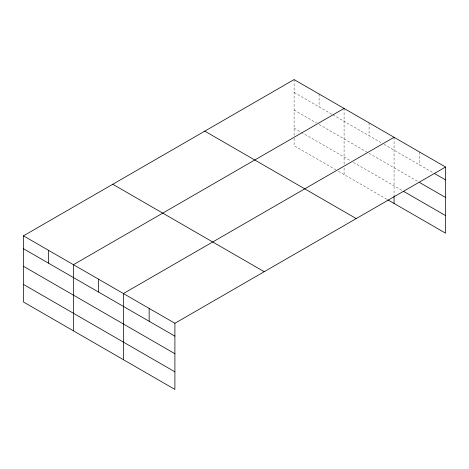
<?xml version="1.0" encoding="UTF-8"?>
<svg xmlns="http://www.w3.org/2000/svg" width="469" height="469" viewBox="0 0 469 469"><rect width="100%" height="100%" fill="white"/><g stroke="black" fill="none" stroke-linecap="round" stroke-linejoin="round"><path stroke-width="0.35" stroke-dasharray="2.35 1.76" d="M294.098 92.446L332.21 114.448M332.832 114.811L381.561 142.945M384.064 144.388L433.62 172.997M294.098 110.027L316.593 123.013M319.09 124.455L367.819 152.589M369.068 153.31L419.802 182.605M294.098 128.143L350.953 160.967M353.45 162.409L402.22 190.566M335.956 169.895L294.098 145.724L294.098 136.936M338.454 171.337L387.183 199.466M419.802 152.149L419.802 165.024M394.06 137.288L394.06 196.112M369.068 122.86L369.068 135.729M344.082 108.433L344.082 165.059M344.082 167.99L344.082 174.579M319.09 94.005L319.09 106.873M294.098 79.578L294.098 136.203"/><path stroke-width="0.7" d="M445.55 167.017L294.098 79.578L23.45 235.837L23.45 301.983L174.902 389.422L174.902 323.276L445.55 167.017L445.55 233.163L387.81 199.829M344.082 108.433L73.428 264.692L73.428 330.838M394.06 137.288L123.406 293.547L123.406 359.694M434.247 173.36L445.55 179.885M419.802 182.605L445.55 197.467M403.475 191.293L445.55 215.582M204.789 131.144L356.235 218.577M112.765 184.27L264.211 271.709M23.45 235.837L174.902 323.276M23.45 248.705L174.902 336.144M23.45 266.286L174.902 353.726M23.45 284.402L174.902 371.841M394.06 196.112L394.06 203.435M149.154 308.409L149.154 321.277M98.42 279.119L98.42 291.988M48.442 250.264L48.442 263.132"/></g></svg>
